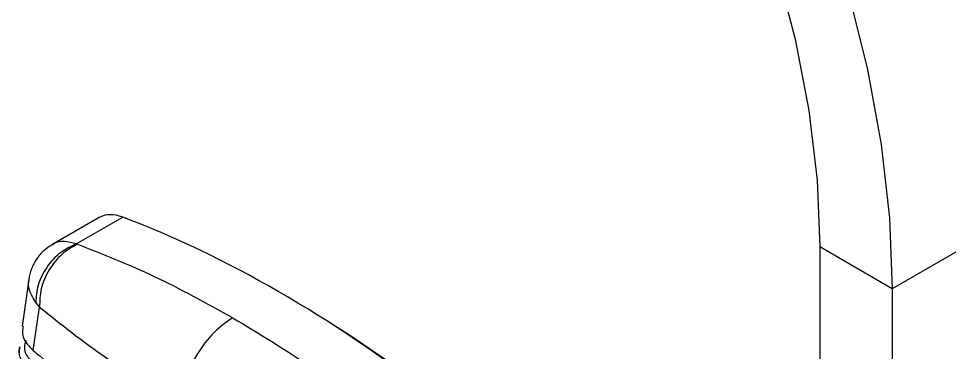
# Model space of a CAD drawing. Extents: x 16.5 to 113.1, y 4.4 to 84.5.
# Drawn here: x 26.219 to 27.931, y 15.133 to 15.747 of the extents above; entities that cross this region are included whole.
import ezdxf

# ---------------------------------------------------------------- set-up
doc = ezdxf.new("R2010")
doc.units = 0
doc.header["$MEASUREMENT"] = 0
doc.layers.add('OBJECT', color=7, linetype='CONTINUOUS')

msp = doc.modelspace()

# ---------------------------------------------------------------- linework, layer by layer
at = {"layer": 'OBJECT'}
for p, q in [((28.7099, 15.7608), (27.826, 15.2505)), ((26.3669, 15.3814), (26.2802, 15.3314)), ((26.3251, 15.3329), (26.4104, 15.3821)), ((26.3269, 15.3322), (26.3251, 15.3329)), ((27.826, 15.2505), (27.6931, 15.3273)), ((27.6931, 15.3273), (27.6931, 8.0008)), ((26.2381, 15.2719), (26.2257, 15.1818)), ((27.826, 15.2505), (27.826, 7.924)), ((26.2505, 15.2246), (26.2574, 15.2168)), ((26.2459, 15.1369), (26.2574, 15.2168)), ((26.2204, 15.1439), (26.219, 15.1335))]:
    msp.add_line(p, q, dxfattribs=at)
at = {"layer": 'OBJECT', "flags": 128}
for points in [[(26.6324, 17.3179), (26.7426, 17.2485), (26.8518, 17.1678), (26.9591, 17.0767), (27.0636, 16.9759), (27.1645, 16.8663), (27.2608, 16.7487), (27.3517, 16.6243), (27.4366, 16.494), (27.5145, 16.3589), (27.5849, 16.2203), (27.6472, 16.0793), (27.7009, 15.9372), (27.7454, 15.795), (27.7805, 15.654), (27.8057, 15.5155), (27.8209, 15.3807), (27.826, 15.2505)], [(26.6324, 17.1644), (26.7364, 17.0985), (26.8394, 17.0214), (26.9403, 16.9339), (27.0383, 16.8368), (27.1324, 16.7311), (27.2217, 16.6178), (27.3053, 16.4979), (27.3824, 16.3727), (27.4523, 16.2433), (27.5143, 16.1109), (27.5679, 15.977), (27.6124, 15.8426), (27.6474, 15.7092), (27.6727, 15.578), (27.688, 15.4503), (27.6931, 15.3273)]]:
    msp.add_lwpolyline(points, dxfattribs=at)
at = {"layer": 'OBJECT'}
for centre, major_axis, ratio, start_param, end_param in [((26.4298, 15.2792), (-0.0641, 0.1015), 0.548826, 5.657666, 6.261229), ((26.7802, 13.4566), (-1.2089, 1.8994), 0.546317, 5.292469, 5.655978), ((26.7873, 13.4611), (-1.2039, 1.8907), 0.546175, 5.292375, 5.409273)]:
    msp.add_ellipse(centre, major_axis=major_axis, ratio=ratio, start_param=start_param, end_param=end_param, dxfattribs=at)
for points, knots in [([(26.2804, 15.3315), (26.2752, 15.3281), (26.2645, 15.3209), (26.2516, 15.3056), (26.2417, 15.2875), (26.2389, 15.274), (26.2375, 15.2672)], [0, 0, 0, 0, 0.23446, 0.483486, 0.741055, 1, 1, 1, 1]), ([(26.3251, 15.3329), (26.3152, 15.3281), (26.2945, 15.3182), (26.2695, 15.2907), (26.2528, 15.2578), (26.2512, 15.2354), (26.2505, 15.2246)], [0, 0, 0, 0, 0.2415611, 0.4999999, 0.7584385, 1, 1, 1, 1]), ([(26.3269, 15.3322), (26.3173, 15.3269), (26.2975, 15.3158), (26.2738, 15.286), (26.2585, 15.2509), (26.2578, 15.2279), (26.2574, 15.2168)], [0, 0, 0, 0, 0.24117, 0.5, 0.75883, 1, 1, 1, 1]), ([(26.3251, 15.3329), (26.3177, 15.3348), (26.3028, 15.3386), (26.2877, 15.3367), (26.2818, 15.3317), (26.2808, 15.3309)], [0, 0, 0, 0, 0.454567, 0.909134, 1, 1, 1, 1]), ([(26.6127, 15.1971), (26.5648, 15.2235), (26.4689, 15.2764), (26.3742, 15.3136), (26.3269, 15.3322)], [0, 0, 0, 0, 0.5, 1, 1, 1, 1]), ([(26.2377, 15.2671), (26.2376, 15.2667), (26.2351, 15.2598), (26.2382, 15.2448), (26.2464, 15.2314), (26.2505, 15.2246)], [0, 0, 0, 0, 0.031421, 0.515711, 1, 1, 1, 1]), ([(26.2574, 15.2168), (26.2968, 15.1854), (26.3761, 15.1223), (26.4698, 15.0656), (26.5171, 15.0371)], [0, 0, 0, 0, 0.4963759, 1, 1, 1, 1]), ([(26.6127, 15.1971), (26.601, 15.1889), (26.5768, 15.1719), (26.5452, 15.1297), (26.5228, 15.0816), (26.5189, 15.0515), (26.5171, 15.0371)], [0, 0, 0, 0, 0.240773, 0.5, 0.759227, 1, 1, 1, 1]), ([(26.6127, 15.1971), (26.6607, 15.1682), (26.7565, 15.1103), (26.8512, 15.0382), (26.8986, 15.0022)], [0, 0, 0, 0, 0.5, 1, 1, 1, 1]), ([(26.2272, 15.1816), (26.2264, 15.1769), (26.2243, 15.1645), (26.2333, 15.1491), (26.2431, 15.1397), (26.2459, 15.1369)], [0, 0, 0, 0, 0.300154, 0.797328, 1, 1, 1, 1]), ([(26.2326, 15.1551), (26.2315, 15.1523), (26.2276, 15.1426), (26.2329, 15.1262), (26.2438, 15.1148), (26.2487, 15.1096)], [0, 0, 0, 0, 0.176885, 0.625687, 1, 1, 1, 1]), ([(26.2404, 15.0987), (26.237, 15.1021), (26.2268, 15.1122), (26.2186, 15.128), (26.2212, 15.1398), (26.2221, 15.1437)], [0, 0, 0, 0, 0.249125, 0.751437, 1, 1, 1, 1]), ([(26.2459, 15.1369), (26.2497, 15.1338), (26.2684, 15.1179), (26.3502, 15.0522), (26.4841, 14.9632), (26.6664, 14.8666), (26.7802, 14.8193), (26.8371, 14.7957)], [0, 0, 0, 0, 0.023792, 0.118973, 0.500647, 0.750324, 1, 1, 1, 1])]:
    msp.add_open_spline(points, degree=3, knots=knots, dxfattribs=at)

doc.saveas('drawing.dxf')
